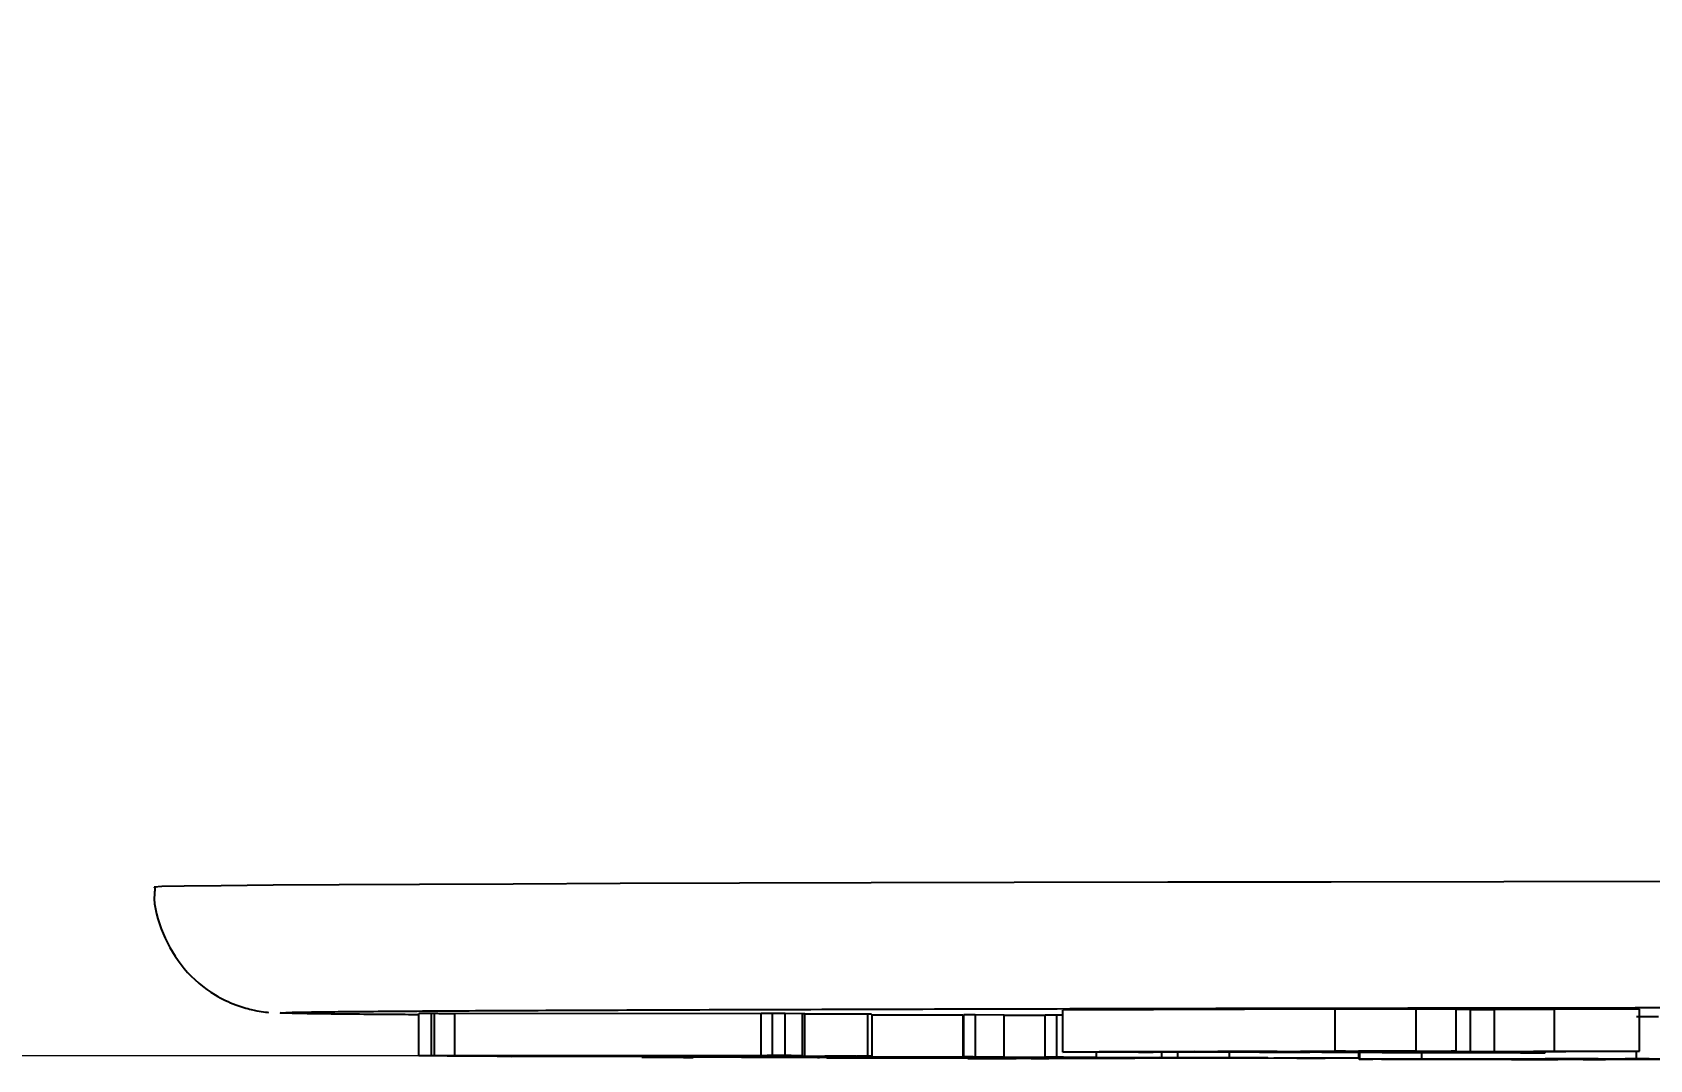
# Model space of a CAD drawing. Header units: millimetres. Extents: x 2642 to 4256, y 821 to 2003.
# Drawn here: x 3152.38 to 3190.94, y 995.77 to 1020.27 of the extents above; entities that cross this region are included whole.
import ezdxf

# ---------------------------------------------------------------- set-up
doc = ezdxf.new("R2010")
doc.units = ezdxf.units.MM
doc.layers.add('AM_5', color=3, linetype='Continuous', lineweight=25)
doc.styles.add('SLDTEXTSTYLE1', font='txt.shx', dxfattribs={"width": 0.7, "bigfont": 'gbcbig.shx'})
doc.dimstyles.new('SLDDIMSTYLE12$0', dxfattribs={"dimtxt": 12, "dimasz": 10, "dimexe": 0, "dimexo": 0.0625, "dimgap": 0.875, "dimtad": 1, "dimdec": 1, "dimlfac": 1.8, "dimrnd": 1e-09, "dimzin": 12, "dimdsep": 46, "dimtxsty": 'SLDTEXTSTYLE1', "dimcen": 0.09, "dimdle": 8.16, "dimclrd": 3, "dimclre": 3, "dimadec": 0, "dimazin": 3, "dimtfac": 1, "dimtdec": 1, "dimtofl": 0, "dimtmove": 0, "dimatfit": 3, "dimfxl": 0, "dimfrac": 2, "dimtolj": 1, "dimlwd": 5, "dimlwe": 5, "dimarcsym": 0})

# ---------------------------------------------------------------- blocks, each defined once
blk = doc.blocks.new('*D17')
at = {"layer": 'AM_5', "color": 3, "lineweight": 5, "transparency": 16777216}
blk.add_line((3179.795, 1041.017), (3038.748, 1041.017), dxfattribs=at)
at = {"layer": 'AM_5', "color": 3, "linetype": 'Continuous', "lineweight": 5, "transparency": 16777216}
for p, q in [((3038.748, 1031.017), (3038.748, 1005.861)), ((3162.538, 995.861), (3038.748, 995.861))]:
    blk.add_line(p, q, dxfattribs=at)
at = {"layer": 'AM_5', "color": 3, "transparency": 16777216}
for points in [[(3037.082, 1031.017), (3040.415, 1031.017), (3038.748, 1041.017)], [(3037.082, 1005.861), (3040.415, 1005.861), (3038.748, 995.861)]]:
    blk.add_solid(points, dxfattribs=at)
at = {"layer": 'Defpoints', "color": 0, "transparency": 16777216}
for p in [(3179.858, 1041.017), (3038.748, 995.861), (3162.6, 995.861)]:
    blk.add_point(p, dxfattribs=at)
at = {"layer": 'AM_5', "color": 0, "transparency": 16777216, "insert": (3031.873, 1018.439), "char_height": 12, "attachment_point": 5, "rotation": 90, "style": 'SLDTEXTSTYLE1'}
blk.add_mtext('\\A1;45', dxfattribs=at)

msp = doc.modelspace()

# ---------------------------------------------------------------- linework, layer by layer
at = {"color": 7, "linetype": 'Continuous', "lineweight": 25}
for p, q in [((3158.29, 996.882), (3158.344, 996.884)), ((3161.901, 996.865), (3161.595, 996.865)), ((3161.595, 995.865), (3161.595, 996.865)), ((3161.964, 996.864), (3161.901, 996.865)), ((3161.901, 995.865), (3161.901, 996.865)), ((3161.964, 996.864), (3161.964, 995.864)), ((3169.755, 996.866), (3162.454, 996.863)), ((3162.454, 995.863), (3162.454, 996.863)), ((3169.755, 995.866), (3169.755, 996.866)), ((3170.333, 996.868), (3170.026, 996.868)), ((3170.026, 995.868), (3170.026, 996.868)), ((3170.743, 996.863), (3170.333, 996.868)), ((3170.333, 995.868), (3170.333, 996.868)), ((3170.799, 996.861), (3170.743, 996.863)), ((3170.743, 995.863), (3170.743, 996.863)), ((3170.801, 995.861), (3170.801, 996.861)), ((3172.303, 995.85), (3172.303, 996.85)), ((3172.406, 995.848), (3172.406, 996.848)), ((3174.57, 996.83), (3172.406, 996.828)), ((3174.57, 995.83), (3174.57, 996.83)), ((3174.863, 996.833), (3174.586, 996.832)), ((3174.586, 995.832), (3174.586, 996.832)), ((3175.549, 996.83), (3174.863, 996.833)), ((3174.863, 996.833), (3174.863, 995.833)), ((3175.549, 995.83), (3175.549, 996.83)), ((3176.525, 996.822), (3175.549, 996.821)), ((3176.803, 996.824), (3176.525, 996.824)), ((3176.525, 995.824), (3176.525, 996.824)), ((3176.948, 996.824), (3176.803, 996.824)), ((3176.803, 995.824), (3176.803, 996.824)), ((3183.438, 996.969), (3176.948, 996.948)), ((3176.948, 995.948), (3176.948, 996.948)), ((3185.37, 996.973), (3183.438, 996.972)), ((3183.438, 995.972), (3183.438, 996.972)), ((3185.37, 995.973), (3185.37, 996.973)), ((3186.323, 996.968), (3185.37, 996.968)), ((3186.323, 995.968), (3186.323, 996.968)), ((3187.242, 996.958), (3186.669, 996.958)), ((3186.669, 995.958), (3186.669, 996.958)), ((3188.67, 996.962), (3187.242, 996.958)), ((3187.242, 995.958), (3187.242, 996.958)), ((3190.697, 996.967), (3188.67, 996.966)), ((3188.67, 995.966), (3188.67, 996.966)), ((3190.697, 995.967), (3190.697, 996.967)), ((3176.948, 995.948), (3183.69, 995.969)), ((3177.816, 995.949), (3176.948, 995.948)), ((3177.749, 995.82), (3177.749, 995.949)), ((3180.089, 995.957), (3178.589, 995.952)), ((3178.753, 995.948), (3178.753, 995.952)), ((3178.753, 995.948), (3178.756, 995.948)), ((3178.756, 995.948), (3178.756, 995.952)), ((3179.313, 995.816), (3179.313, 995.948)), ((3179.693, 995.813), (3179.693, 995.948)), ((3184.72, 995.95), (3180.089, 995.957)), ((3182.059, 995.963), (3180.641, 995.958)), ((3180.641, 995.958), (3185.272, 995.951)), ((3180.926, 995.81), (3180.926, 995.948)), ((3181.64, 995.943), (3182.786, 995.944)), ((3186.69, 995.956), (3182.059, 995.963)), ((3182.174, 995.95), (3182.174, 995.953)), ((3185.37, 995.973), (3182.611, 995.964)), ((3182.611, 995.964), (3186.269, 995.959)), ((3182.735, 995.948), (3182.735, 995.953)), ((3182.786, 995.944), (3182.786, 995.953)), ((3182.786, 995.944), (3184.72, 995.95)), ((3190.697, 995.967), (3183.127, 995.943)), ((3183.438, 995.972), (3185.37, 995.973)), ((3183.69, 995.969), (3183.438, 995.972)), ((3184.004, 995.802), (3184.004, 995.946)), ((3184.018, 995.946), (3184.018, 995.778)), ((3184.638, 995.968), (3184.638, 995.971)), ((3184.638, 995.968), (3186.323, 995.968)), ((3185.272, 995.958), (3185.272, 995.951)), ((3185.272, 995.951), (3186.69, 995.956)), ((3185.499, 995.951), (3185.499, 995.785)), ((3186.669, 995.958), (3187.242, 995.958)), ((3187.242, 995.958), (3188.937, 995.963)), ((3188.449, 995.928), (3188.218, 995.928)), ((3188.449, 995.928), (3188.449, 995.96)), ((3188.67, 995.966), (3190.697, 995.967)), ((3188.937, 995.963), (3188.67, 995.966)), ((3190.623, 995.789), (3190.623, 995.966)), ((3161.986, 995.86), (3161.595, 995.865)), ((3161.595, 995.865), (3161.901, 995.865)), ((3161.901, 995.865), (3161.964, 995.864)), ((3162.275, 995.86), (3162.292, 995.86)), ((3162.454, 995.863), (3169.755, 995.866)), ((3169.901, 995.864), (3162.6, 995.861)), ((3163.448, 995.862), (3163.448, 995.846)), ((3166.9, 995.856), (3166.9, 995.863)), ((3167.857, 995.82), (3166.911, 995.824)), ((3166.911, 995.824), (3167.188, 995.824)), ((3167.188, 995.824), (3167.377, 995.824)), ((3168.134, 995.82), (3167.857, 995.82)), ((3167.945, 995.821), (3168.134, 995.82)), ((3167.959, 995.823), (3174.57, 995.83)), ((3174.343, 995.829), (3168.101, 995.823)), ((3168.134, 995.82), (3168.134, 995.823)), ((3169.3, 995.814), (3174.391, 995.829)), ((3169.3, 995.814), (3169.3, 995.824)), ((3169.442, 995.814), (3169.3, 995.814)), ((3176.701, 995.821), (3169.442, 995.814)), ((3170.082, 995.867), (3170.026, 995.868)), ((3170.026, 995.868), (3170.333, 995.868)), ((3170.333, 995.868), (3170.743, 995.863)), ((3170.743, 995.863), (3170.725, 995.861)), ((3175.549, 995.83), (3171.101, 995.816)), ((3171.101, 995.816), (3171.149, 995.816)), ((3171.149, 995.816), (3176.558, 995.822)), ((3171.149, 995.816), (3171.149, 995.816)), ((3171.3, 995.816), (3171.3, 995.808)), ((3171.644, 995.805), (3171.338, 995.807)), ((3173.913, 995.818), (3173.913, 995.816)), ((3174.391, 995.829), (3174.343, 995.829)), ((3174.586, 995.832), (3174.863, 995.833)), ((3174.728, 995.832), (3174.586, 995.832)), ((3176.374, 995.792), (3174.688, 995.797)), ((3174.688, 995.797), (3174.931, 995.797)), ((3174.863, 995.833), (3175.549, 995.83)), ((3174.931, 995.797), (3175.224, 995.796)), ((3175.838, 995.796), (3181.502, 995.806)), ((3176.325, 995.793), (3176.616, 995.792)), ((3181.981, 995.804), (3176.358, 995.795)), ((3176.616, 995.792), (3176.374, 995.792)), ((3176.714, 995.823), (3176.525, 995.824)), ((3176.525, 995.824), (3176.803, 995.824)), ((3176.551, 995.807), (3176.551, 995.821)), ((3176.558, 995.822), (3176.558, 995.824)), ((3176.616, 995.792), (3176.616, 995.795)), ((3176.803, 995.824), (3177.749, 995.82)), ((3177.471, 995.82), (3177.283, 995.821)), ((3177.749, 995.82), (3177.471, 995.82)), ((3179.097, 995.808), (3180.926, 995.81)), ((3179.252, 995.808), (3179.097, 995.808)), ((3180.926, 995.81), (3184.004, 995.802)), ((3182.727, 995.799), (3182.524, 995.799)), ((3184.004, 995.802), (3182.727, 995.799)), ((3187.646, 995.769), (3187.827, 995.77)), ((3189.704, 995.766), (3187.646, 995.769)), ((3187.827, 995.77), (3188.126, 995.769)), ((3188.752, 995.769), (3193.026, 995.782)), ((3191.41, 995.774), (3189.438, 995.768)), ((3189.584, 995.767), (3189.584, 995.769)), ((3189.584, 995.767), (3189.885, 995.767)), ((3189.885, 995.767), (3189.704, 995.766)), ((3189.885, 995.767), (3189.885, 995.77))]:
    msp.add_line(p, q, dxfattribs=at)
at = {"color": 7, "linetype": 'Continuous', "lineweight": 25, "flags": 128}
msp.add_lwpolyline([(3210.528, 1000.031), (3205.657, 1000.028), (3200.892, 1000.024), (3196.255, 1000.02), (3191.771, 1000.015), (3187.461, 1000.01), (3183.347, 1000.003), (3179.449, 999.996), (3175.787, 999.989), (3172.38, 999.981), (3169.243, 999.973), (3166.393, 999.964), (3163.844, 999.954), (3161.609, 999.945), (3159.698, 999.935), (3158.122, 999.925), (3156.887, 999.914), (3156.001, 999.903), (3155.468, 999.893), (3155.29, 999.882), (3155.29, 999.882)], dxfattribs=at)
at = {"color": 7, "linetype": 'Continuous', "lineweight": 25}
for points, knots in [([(3155.311, 999.879), (3155.304, 999.828), (3155.255, 999.453), (3155.471, 998.752), (3155.958, 997.903), (3156.614, 997.353), (3157.201, 997.072), (3157.613, 996.952), (3157.897, 996.904), (3157.968, 996.898), (3158.009, 996.894)], [0, 0, 0, 0, 0.030661, 0.221524, 0.412563, 0.604262, 0.714262, 0.802035, 0.882755, 1, 1, 1, 1]), ([(3161.595, 996.837), (3161.375, 996.839), (3160.421, 996.845), (3159.391, 996.855), (3158.448, 996.869), (3158.342, 996.877), (3158.29, 996.882)], [0, 0, 0, 0, 0.093549, 0.407564, 0.703776, 1, 1, 1, 1]), ([(3158.344, 996.884), (3158.392, 996.888), (3158.498, 996.896), (3159.368, 996.909), (3160.849, 996.922), (3163.024, 996.936), (3165.855, 996.949), (3169.369, 996.962), (3173.523, 996.974), (3178.266, 996.986), (3183.528, 996.996), (3189.219, 997.005), (3195.242, 997.012), (3201.465, 997.018), (3207.831, 997.023), (3214.183, 997.026), (3220.522, 997.028), (3226.789, 997.029), (3233.057, 997.028), (3239.395, 997.026), (3245.748, 997.023), (3252.114, 997.018), (3258.337, 997.012), (3264.36, 997.005), (3270.051, 996.996), (3275.313, 996.986), (3280.056, 996.974), (3284.21, 996.962), (3287.724, 996.949), (3290.555, 996.936), (3292.73, 996.922), (3294.211, 996.909), (3295.083, 996.896), (3295.189, 996.888), (3295.237, 996.884)], [0, 0, 0, 0, 0.023828, 0.053273, 0.084485, 0.115699, 0.147957, 0.180726, 0.213842, 0.247136, 0.28043, 0.313546, 0.346314, 0.378573, 0.409785, 0.440999, 0.470442, 0.499888, 0.529332, 0.558778, 0.58999, 0.621203, 0.653462, 0.68623, 0.719347, 0.752641, 0.785934, 0.819051, 0.851819, 0.884078, 0.915289, 0.946503, 0.975948, 1, 1, 1, 1]), ([(3162.454, 996.863), (3162.385, 996.863), (3162.285, 996.863), (3162.155, 996.863), (3162.072, 996.863), (3162.002, 996.864), (3161.979, 996.864), (3161.964, 996.864)], [0, 0, 0, 0, 0.282258, 0.415886, 0.550305, 0.716557, 1, 1, 1, 1]), ([(3170.083, 996.867), (3170.085, 996.867), (3170.089, 996.866), (3170.043, 996.866), (3169.952, 996.866), (3169.848, 996.866), (3169.775, 996.866), (3169.755, 996.866)], [0, 0, 0, 0, 0.132695, 0.344902, 0.557282, 0.875523, 1, 1, 1, 1]), ([(3172.303, 996.85), (3172.173, 996.85), (3171.929, 996.852), (3171.327, 996.853), (3170.928, 996.853), (3170.801, 996.853)], [0, 0, 0, 0, 0.4404149, 0.8228014, 1, 1, 1, 1]), ([(3172.386, 996.848), (3172.38, 996.849), (3172.374, 996.849), (3172.313, 996.85), (3172.303, 996.85)], [0, 0, 0, 0, 0.830719, 1, 1, 1, 1]), ([(3186.669, 996.958), (3186.635, 996.959), (3186.573, 996.96), (3186.447, 996.962), (3186.362, 996.963), (3186.323, 996.964)], [0, 0, 0, 0, 0.408182, 0.725272, 1, 1, 1, 1]), ([(3191.151, 996.787), (3191.136, 996.787), (3191.04, 996.788), (3190.814, 996.788), (3190.623, 996.789)], [0, 0, 0, 0, 0.156668, 1, 1, 1, 1]), ([(3178.589, 995.952), (3178.498, 995.952), (3178.315, 995.951), (3178.041, 995.95), (3177.898, 995.949), (3177.816, 995.949)], [0, 0, 0, 0, 0.297154, 0.594531, 1, 1, 1, 1]), ([(3182.002, 995.947), (3181.706, 995.947), (3181.114, 995.948), (3180.021, 995.948), (3179.234, 995.948), (3178.753, 995.948)], [0, 0, 0, 0, 0.280043, 0.559301, 1, 1, 1, 1]), ([(3178.756, 995.948), (3179.066, 995.949), (3179.686, 995.949), (3180.543, 995.95), (3181.225, 995.95), (3181.742, 995.95), (3182.025, 995.95), (3182.157, 995.95), (3182.174, 995.95)], [0, 0, 0, 0, 0.277873, 0.555831, 0.757162, 0.870741, 0.982618, 1, 1, 1, 1]), ([(3188.218, 995.928), (3187.962, 995.93), (3187.342, 995.933), (3185.083, 995.938), (3182.963, 995.941), (3181.64, 995.943)], [0, 0, 0, 0, 0.209452, 0.506883, 1, 1, 1, 1]), ([(3182.811, 995.947), (3182.794, 995.947), (3182.758, 995.947), (3182.633, 995.947), (3182.453, 995.947), (3182.227, 995.947), (3182.077, 995.947), (3182.002, 995.947)], [0, 0, 0, 0, 0.0876057, 0.1756397, 0.4450626, 0.7212942, 1, 1, 1, 1]), ([(3182.174, 995.95), (3182.324, 995.949), (3182.578, 995.949), (3182.739, 995.948), (3182.811, 995.948), (3182.848, 995.947), (3182.822, 995.947), (3182.811, 995.947)], [0, 0, 0, 0, 0.407699, 0.690083, 0.843754, 0.934161, 1, 1, 1, 1]), ([(3183.127, 995.943), (3183.678, 995.942), (3184.697, 995.941), (3186.066, 995.938), (3187.485, 995.935), (3188.174, 995.931), (3188.41, 995.929), (3188.449, 995.928)], [0, 0, 0, 0, 0.221372, 0.409276, 0.596404, 0.933221, 1, 1, 1, 1]), ([(3186.269, 995.959), (3186.076, 995.96), (3185.771, 995.963), (3185.25, 995.965), (3184.843, 995.967), (3184.638, 995.968)], [0, 0, 0, 0, 0.46227, 0.729265, 1, 1, 1, 1]), ([(3186.323, 995.968), (3186.267, 995.968), (3186.177, 995.967), (3186.229, 995.965), (3186.279, 995.964), (3186.305, 995.964)], [0, 0, 0, 0, 0.451045, 0.724772, 1, 1, 1, 1]), ([(3186.305, 995.964), (3186.363, 995.963), (3186.467, 995.962), (3186.59, 995.96), (3186.643, 995.959), (3186.669, 995.958)], [0, 0, 0, 0, 0.39149, 0.695584, 1, 1, 1, 1]), ([(3161.964, 995.864), (3161.983, 995.864), (3162.009, 995.863), (3162.103, 995.863), (3162.199, 995.863), (3162.319, 995.863), (3162.408, 995.863), (3162.454, 995.863)], [0, 0, 0, 0, 0.35696, 0.506296, 0.628832, 0.807113, 1, 1, 1, 1]), ([(3167.175, 995.854), (3166.508, 995.854), (3165.445, 995.853), (3164.052, 995.854), (3163.118, 995.855), (3162.406, 995.857), (3162.107, 995.859), (3162.005, 995.86), (3161.986, 995.86)], [0, 0, 0, 0, 0.298114, 0.474394, 0.620068, 0.765882, 0.956507, 1, 1, 1, 1]), ([(3162.6, 995.861), (3162.55, 995.861), (3162.462, 995.861), (3162.36, 995.861), (3162.297, 995.861), (3162.288, 995.861), (3162.284, 995.861)], [0, 0, 0, 0, 0.290202, 0.50382, 0.763034, 1, 1, 1, 1]), ([(3162.292, 995.86), (3162.386, 995.859), (3162.566, 995.858), (3163.243, 995.856), (3164.258, 995.855), (3165.527, 995.855), (3166.462, 995.856), (3166.9, 995.856)], [0, 0, 0, 0, 0.179595, 0.343759, 0.495827, 0.763697, 1, 1, 1, 1]), ([(3163.478, 995.846), (3163.47, 995.846), (3163.429, 995.846), (3163.723, 995.848), (3164.406, 995.85), (3165.624, 995.852), (3166.622, 995.853), (3167.113, 995.853)], [0, 0, 0, 0, 0.036608, 0.183936, 0.408772, 0.708665, 1, 1, 1, 1]), ([(3168.776, 995.841), (3168.121, 995.841), (3167.007, 995.84), (3165.507, 995.84), (3164.519, 995.841), (3163.844, 995.843), (3163.642, 995.844), (3163.538, 995.844)], [0, 0, 0, 0, 0.3332849, 0.5666872, 0.7350111, 0.8630417, 1, 1, 1, 1]), ([(3163.839, 995.844), (3163.808, 995.845), (3163.748, 995.845), (3163.94, 995.847), (3164.399, 995.848), (3165.544, 995.85), (3166.647, 995.85), (3167.397, 995.851)], [0, 0, 0, 0, 0.098439, 0.192959, 0.327087, 0.54288, 1, 1, 1, 1]), ([(3168.493, 995.843), (3167.847, 995.843), (3166.856, 995.842), (3165.569, 995.842), (3164.788, 995.842), (3164.255, 995.843), (3163.96, 995.844), (3163.87, 995.844), (3163.839, 995.844)], [0, 0, 0, 0, 0.386905, 0.5938453, 0.741486, 0.8425466, 0.9443486, 1, 1, 1, 1]), ([(3166.9, 995.856), (3167.56, 995.856), (3168.514, 995.857), (3169.6, 995.858), (3170.183, 995.859), (3170.348, 995.86), (3170.43, 995.861)], [0, 0, 0, 0, 0.452303, 0.653993, 0.826668, 1, 1, 1, 1]), ([(3167.113, 995.853), (3167.77, 995.853), (3168.889, 995.854), (3170.369, 995.853), (3171.34, 995.853), (3171.996, 995.851), (3172.197, 995.85), (3172.303, 995.85)], [0, 0, 0, 0, 0.335879, 0.572344, 0.731569, 0.859032, 1, 1, 1, 1]), ([(3170.716, 995.86), (3170.6, 995.859), (3170.367, 995.857), (3169.535, 995.856), (3168.423, 995.854), (3167.572, 995.854), (3167.175, 995.854)], [0, 0, 0, 0, 0.221306, 0.442951, 0.740483, 1, 1, 1, 1]), ([(3167.377, 995.824), (3167.419, 995.823), (3167.478, 995.823), (3167.604, 995.823), (3167.718, 995.823), (3167.841, 995.823), (3167.92, 995.823), (3167.959, 995.823)], [0, 0, 0, 0, 0.3461, 0.493467, 0.642693, 0.820568, 1, 1, 1, 1]), ([(3167.397, 995.851), (3168.045, 995.851), (3169.04, 995.852), (3170.33, 995.852), (3171.094, 995.851), (3171.602, 995.851), (3171.852, 995.85), (3171.93, 995.85), (3171.952, 995.849)], [0, 0, 0, 0, 0.397346, 0.609831, 0.759517, 0.858592, 0.95839, 1, 1, 1, 1]), ([(3168.101, 995.823), (3168.055, 995.822), (3167.976, 995.822), (3167.899, 995.822), (3167.867, 995.822), (3167.879, 995.822), (3167.924, 995.821), (3167.945, 995.821)], [0, 0, 0, 0, 0.227355, 0.388209, 0.549679, 0.776891, 1, 1, 1, 1]), ([(3171.952, 995.849), (3171.988, 995.849), (3172.056, 995.848), (3171.953, 995.847), (3171.655, 995.846), (3170.688, 995.845), (3169.535, 995.844), (3168.621, 995.843), (3168.493, 995.843)], [0, 0, 0, 0, 0.099013, 0.188639, 0.277978, 0.435263, 0.920804, 1, 1, 1, 1]), ([(3172.303, 995.85), (3172.359, 995.849), (3172.471, 995.848), (3172.192, 995.846), (3171.431, 995.844), (3170.253, 995.842), (3169.233, 995.841), (3168.776, 995.841)], [0, 0, 0, 0, 0.14267, 0.2869, 0.459199, 0.757548, 1, 1, 1, 1]), ([(3169.755, 995.866), (3169.827, 995.866), (3169.931, 995.866), (3170.037, 995.866), (3170.089, 995.866), (3170.102, 995.867), (3170.089, 995.867), (3170.082, 995.867)], [0, 0, 0, 0, 0.3039299, 0.4394116, 0.5752405, 0.7665382, 1, 1, 1, 1]), ([(3170.437, 995.863), (3170.418, 995.863), (3170.381, 995.863), (3170.286, 995.864), (3170.167, 995.864), (3170.072, 995.864), (3169.981, 995.864), (3169.925, 995.864), (3169.901, 995.864)], [0, 0, 0, 0, 0.2921955, 0.5874478, 0.7122589, 0.8180509, 0.9240716, 1, 1, 1, 1]), ([(3170.455, 995.862), (3170.465, 995.862), (3170.484, 995.862), (3170.452, 995.863), (3170.437, 995.863)], [0, 0, 0, 0, 0.508302, 1, 1, 1, 1]), ([(3171.332, 995.808), (3171.326, 995.808), (3171.302, 995.809), (3171.708, 995.811), (3172.581, 995.814), (3173.46, 995.815), (3173.913, 995.816)], [0, 0, 0, 0, 0.075612, 0.323708, 0.651392, 1, 1, 1, 1]), ([(3177.088, 995.806), (3176.505, 995.805), (3175.513, 995.804), (3174.029, 995.803), (3172.958, 995.803), (3172.149, 995.804), (3171.815, 995.805), (3171.644, 995.805)], [0, 0, 0, 0, 0.333528, 0.567546, 0.735799, 0.864912, 1, 1, 1, 1]), ([(3171.906, 995.806), (3171.83, 995.806), (3171.683, 995.807), (3171.707, 995.808), (3171.978, 995.81), (3172.85, 995.812), (3173.806, 995.813), (3174.451, 995.814)], [0, 0, 0, 0, 0.098651, 0.191047, 0.328598, 0.547094, 1, 1, 1, 1]), ([(3176.551, 995.807), (3175.981, 995.807), (3175.107, 995.805), (3173.9, 995.804), (3173.104, 995.804), (3172.507, 995.805), (3172.121, 995.805), (3171.962, 995.806), (3171.906, 995.806)], [0, 0, 0, 0, 0.386956, 0.593793, 0.740338, 0.842099, 0.944778, 1, 1, 1, 1]), ([(3173.913, 995.816), (3174.499, 995.817), (3175.499, 995.818), (3176.969, 995.819), (3178.015, 995.818), (3178.804, 995.817), (3179.138, 995.817), (3179.313, 995.816)], [0, 0, 0, 0, 0.336368, 0.574645, 0.731944, 0.859761, 1, 1, 1, 1]), ([(3174.451, 995.814), (3175.024, 995.815), (3175.9, 995.816), (3177.13, 995.817), (3177.919, 995.817), (3178.499, 995.817), (3178.833, 995.816), (3178.969, 995.816), (3179.007, 995.816)], [0, 0, 0, 0, 0.397528, 0.607391, 0.759995, 0.859904, 0.960457, 1, 1, 1, 1]), ([(3174.57, 995.83), (3174.62, 995.83), (3174.702, 995.831), (3174.784, 995.831), (3174.817, 995.831), (3174.808, 995.831), (3174.761, 995.831), (3174.728, 995.832)], [0, 0, 0, 0, 0.239307, 0.388341, 0.538232, 0.677649, 1, 1, 1, 1]), ([(3175.224, 995.796), (3175.281, 995.796), (3175.363, 995.796), (3175.514, 995.796), (3175.639, 995.796), (3175.749, 995.796), (3175.813, 995.796), (3175.838, 995.796)], [0, 0, 0, 0, 0.362826, 0.512382, 0.662913, 0.871019, 1, 1, 1, 1]), ([(3176.358, 995.795), (3176.311, 995.794), (3176.236, 995.794), (3176.193, 995.794), (3176.197, 995.794), (3176.245, 995.793), (3176.302, 995.793), (3176.325, 995.793)], [0, 0, 0, 0, 0.266956, 0.429529, 0.591357, 0.826533, 1, 1, 1, 1]), ([(3179.007, 995.816), (3179.087, 995.815), (3179.241, 995.815), (3179.276, 995.814), (3179.13, 995.812), (3178.416, 995.81), (3177.448, 995.809), (3176.648, 995.807), (3176.551, 995.807)], [0, 0, 0, 0, 0.099186, 0.189605, 0.279846, 0.434014, 0.930829, 1, 1, 1, 1]), ([(3176.558, 995.822), (3176.608, 995.822), (3176.69, 995.822), (3176.773, 995.822), (3176.805, 995.823), (3176.796, 995.823), (3176.748, 995.823), (3176.714, 995.823)], [0, 0, 0, 0, 0.239079, 0.388006, 0.537788, 0.677074, 1, 1, 1, 1]), ([(3177.283, 995.821), (3177.248, 995.821), (3177.19, 995.821), (3177.061, 995.821), (3176.941, 995.822), (3176.818, 995.822), (3176.742, 995.821), (3176.701, 995.821)], [0, 0, 0, 0, 0.282446, 0.488833, 0.649378, 0.810868, 1, 1, 1, 1]), ([(3179.656, 995.813), (3179.554, 995.812), (3179.28, 995.81), (3178.351, 995.807), (3177.481, 995.806), (3177.088, 995.806)], [0, 0, 0, 0, 0.242788, 0.658331, 1, 1, 1, 1]), ([(3181.615, 995.807), (3181.477, 995.807), (3181.269, 995.808), (3180.913, 995.808), (3180.42, 995.809), (3179.872, 995.808), (3179.423, 995.808), (3179.252, 995.808)], [0, 0, 0, 0, 0.240793, 0.359777, 0.461711, 0.794413, 1, 1, 1, 1]), ([(3179.313, 995.816), (3179.459, 995.816), (3179.68, 995.815), (3179.658, 995.814), (3179.65, 995.813)], [0, 0, 0, 0, 0.659487, 1, 1, 1, 1]), ([(3181.502, 995.806), (3181.54, 995.806), (3181.642, 995.806), (3181.752, 995.806), (3181.817, 995.806), (3181.832, 995.806), (3181.835, 995.806), (3181.817, 995.807), (3181.741, 995.807), (3181.665, 995.807), (3181.615, 995.807)], [0, 0, 0, 0, 0.166709, 0.438609, 0.487323, 0.517206, 0.541802, 0.578816, 0.723084, 1, 1, 1, 1]), ([(3182.813, 995.804), (3182.785, 995.804), (3182.699, 995.804), (3182.581, 995.805), (3182.479, 995.805), (3182.424, 995.805), (3182.394, 995.805), (3182.319, 995.805), (3182.179, 995.805), (3182.056, 995.804), (3181.981, 995.804)], [0, 0, 0, 0, 0.124093, 0.372351, 0.496838, 0.517541, 0.538485, 0.574939, 0.740211, 1, 1, 1, 1]), ([(3182.524, 995.799), (3182.708, 995.8), (3182.967, 995.801), (3183.137, 995.802), (3183.186, 995.802)], [0, 0, 0, 0, 0.710757, 1, 1, 1, 1]), ([(3183.193, 995.802), (3183.196, 995.802), (3183.21, 995.802), (3183.089, 995.803), (3182.922, 995.804), (3182.813, 995.804)], [0, 0, 0, 0, 0.096311, 0.412079, 1, 1, 1, 1]), ([(3184.817, 995.774), (3184.625, 995.774), (3184.246, 995.775), (3183.987, 995.777), (3184.022, 995.78), (3184.527, 995.783), (3185.17, 995.784), (3185.499, 995.785)], [0, 0, 0, 0, 0.136914, 0.269244, 0.466964, 0.727179, 1, 1, 1, 1]), ([(3185.015, 995.774), (3184.897, 995.775), (3184.666, 995.775), (3184.516, 995.776), (3184.565, 995.778), (3185.079, 995.781), (3185.787, 995.783), (3186.258, 995.784)], [0, 0, 0, 0, 0.0990027, 0.1927602, 0.3351777, 0.5578285, 1, 1, 1, 1]), ([(3189.976, 995.777), (3189.521, 995.776), (3188.752, 995.774), (3187.424, 995.773), (3186.37, 995.773), (3185.485, 995.773), (3185.043, 995.773), (3184.817, 995.774)], [0, 0, 0, 0, 0.335274, 0.565807, 0.736276, 0.864906, 1, 1, 1, 1]), ([(3189.217, 995.779), (3188.778, 995.778), (3188.106, 995.776), (3187.091, 995.774), (3186.351, 995.774), (3185.766, 995.774), (3185.329, 995.774), (3185.112, 995.774), (3185.015, 995.774)], [0, 0, 0, 0, 0.388784, 0.594507, 0.742724, 0.84452, 0.93111, 1, 1, 1, 1]), ([(3185.499, 995.785), (3185.957, 995.786), (3186.734, 995.788), (3188.052, 995.79), (3189.079, 995.79), (3189.942, 995.79), (3190.389, 995.789), (3190.623, 995.789)], [0, 0, 0, 0, 0.337884, 0.573603, 0.730566, 0.85906, 1, 1, 1, 1]), ([(3186.258, 995.784), (3186.701, 995.785), (3187.371, 995.787), (3188.422, 995.788), (3189.15, 995.789), (3189.746, 995.789), (3190.143, 995.789), (3190.333, 995.788), (3190.392, 995.788)], [0, 0, 0, 0, 0.39949, 0.604579, 0.758371, 0.856867, 0.955984, 1, 1, 1, 1]), ([(3188.126, 995.769), (3188.197, 995.769), (3188.297, 995.769), (3188.446, 995.769), (3188.554, 995.769), (3188.664, 995.769), (3188.721, 995.769), (3188.752, 995.769)], [0, 0, 0, 0, 0.3451215, 0.47825, 0.6125433, 0.7923859, 1, 1, 1, 1]), ([(3190.392, 995.788), (3190.514, 995.788), (3190.745, 995.787), (3190.921, 995.786), (3190.947, 995.785), (3190.599, 995.783), (3189.911, 995.781), (3189.31, 995.779), (3189.217, 995.779)], [0, 0, 0, 0, 0.099608, 0.189208, 0.278687, 0.431625, 0.91232, 1, 1, 1, 1]), ([(3189.438, 995.768), (3189.409, 995.768), (3189.361, 995.768), (3189.344, 995.768), (3189.383, 995.767), (3189.464, 995.767), (3189.548, 995.767), (3189.584, 995.767)], [0, 0, 0, 0, 0.2392653, 0.3980718, 0.5583573, 0.8110269, 1, 1, 1, 1]), ([(3191.402, 995.783), (3191.243, 995.782), (3190.949, 995.78), (3190.282, 995.778), (3189.976, 995.777)], [0, 0, 0, 0, 0.541529, 1, 1, 1, 1]), ([(3190.623, 995.789), (3190.822, 995.788), (3191.223, 995.787), (3191.476, 995.786), (3191.435, 995.785), (3191.419, 995.785)], [0, 0, 0, 0, 0.3813, 0.766294, 1, 1, 1, 1])]:
    msp.add_open_spline(points, degree=3, knots=knots, dxfattribs=at)

# ---------------------------------------------------------------- dimensions: what is measured, and where the dimension line sits
at = {"layer": 'AM_5'}
dim = msp.add_linear_dim(base=(3038.748, 995.861), p1=(3179.858, 1041.017), p2=(3162.6, 995.861), angle=90, text='45', dimstyle='SLDDIMSTYLE12$0', override={"dimlfac": 1, "dimpost": ''}, dxfattribs=at)
dim.commit()
dim.dimension.update_dxf_attribs({"geometry": '*D17', "text_midpoint": (3031.873, 1018.439)})

doc.saveas('drawing.dxf')
